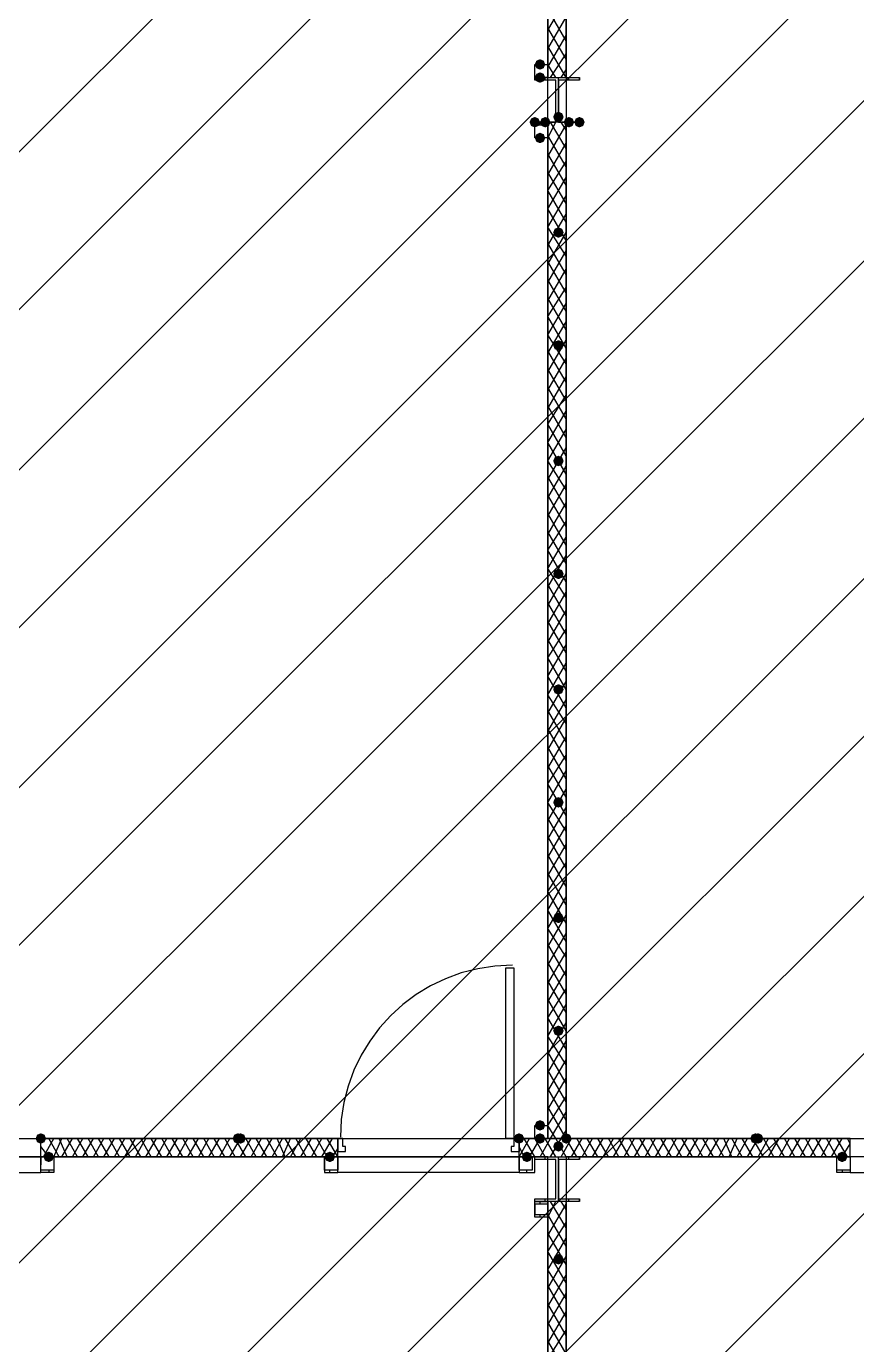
# Model space of a CAD drawing. Header units: millimetres. Extents: x 0 to 420, y 0 to 297.
# Drawn here: x 213.42 to 226.8, y 197.29 to 218.55 of the extents above; entities that cross this region are included whole.
import ezdxf

# ---------------------------------------------------------------- set-up
doc = ezdxf.new("R2010")
doc.units = ezdxf.units.MM
doc.layers.get('0').update_dxf_attribs({"linetype": 'CONTINUOUS'})

msp = doc.modelspace()

# ---------------------------------------------------------------- hatches: boundary and pattern name
at = {"true_color": 0x000007}
for points in [[(221.784333, 217.932), (221.759462, 217.872204), (221.699667, 217.847333), (221.639871, 217.872204), (221.615, 217.932), (221.639871, 217.991796), (221.699667, 218.016667), (221.759462, 217.991796)], [(221.784333, 217.720333), (221.759462, 217.660537), (221.699667, 217.635667), (221.639871, 217.660537), (221.615, 217.720333), (221.639871, 217.780129), (221.699667, 217.805), (221.759462, 217.780129)], [(221.699667, 217.000667), (221.674796, 216.940871), (221.615, 216.916), (221.555204, 216.940871), (221.530333, 217.000667), (221.555204, 217.060462), (221.615, 217.085333), (221.674796, 217.060463)], [(221.869, 217.000667), (221.844129, 216.940871), (221.784333, 216.916), (221.724538, 216.940871), (221.699667, 217.000667), (221.724537, 217.060462), (221.784333, 217.085333), (221.844129, 217.060463)], [(222.080667, 217.085333), (222.055796, 217.025537), (221.996, 217.000667), (221.936204, 217.025537), (221.911333, 217.085333), (221.936204, 217.145129), (221.996, 217.17), (222.055796, 217.145129)], [(222.25, 217.000667), (222.225129, 216.940871), (222.165333, 216.916), (222.105538, 216.940871), (222.080667, 217.000667), (222.105537, 217.060462), (222.165333, 217.085333), (222.225129, 217.060463)], [(222.419333, 217.000667), (222.394463, 216.940871), (222.334667, 216.916), (222.274871, 216.940871), (222.25, 217.000667), (222.274871, 217.060462), (222.334667, 217.085333), (222.394462, 217.060463)], [(221.784333, 216.746667), (221.759462, 216.686871), (221.699667, 216.662), (221.639871, 216.686871), (221.615, 216.746667), (221.639871, 216.806462), (221.699667, 216.831333), (221.759462, 216.806463)], [(222.080667, 215.222667), (222.055796, 215.162871), (221.996, 215.138), (221.936204, 215.162871), (221.911333, 215.222667), (221.936204, 215.282462), (221.996, 215.307333), (222.055796, 215.282463)], [(222.080667, 213.402333), (222.055796, 213.342537), (221.996, 213.317667), (221.936204, 213.342537), (221.911333, 213.402333), (221.936204, 213.462129), (221.996, 213.487), (222.055796, 213.462129)], [(222.080667, 211.539667), (222.055796, 211.479871), (221.996, 211.455), (221.936204, 211.479871), (221.911333, 211.539667), (221.936204, 211.599462), (221.996, 211.624333), (222.055796, 211.599463)], [(222.080667, 209.719333), (222.055796, 209.659538), (221.996, 209.634667), (221.936204, 209.659538), (221.911333, 209.719333), (221.936204, 209.779129), (221.996, 209.804), (222.055796, 209.779129)], [(222.080667, 207.856667), (222.055796, 207.796871), (221.996, 207.772), (221.936204, 207.796871), (221.911333, 207.856667), (221.936204, 207.916462), (221.996, 207.941333), (222.055796, 207.916463)], [(222.080667, 206.036333), (222.055796, 205.976537), (221.996, 205.951667), (221.936204, 205.976537), (221.911333, 206.036333), (221.936204, 206.096129), (221.996, 206.121), (222.055796, 206.096129)], [(222.080667, 204.173667), (222.055796, 204.113871), (221.996, 204.089), (221.936204, 204.113871), (221.911333, 204.173667), (221.936204, 204.233462), (221.996, 204.258333), (222.055796, 204.233463)], [(222.080667, 202.353333), (222.055796, 202.293537), (221.996, 202.268667), (221.936204, 202.293537), (221.911333, 202.353333), (221.936204, 202.413129), (221.996, 202.438), (222.055796, 202.413129)], [(221.784333, 200.829333), (221.759462, 200.769537), (221.699667, 200.744667), (221.639871, 200.769537), (221.615, 200.829333), (221.639871, 200.889129), (221.699667, 200.914), (221.759462, 200.889129)], [(221.784333, 200.617667), (221.759462, 200.557871), (221.699667, 200.533), (221.639871, 200.557871), (221.615, 200.617667), (221.639871, 200.677462), (221.699667, 200.702333), (221.759462, 200.677463)], [(213.868, 200.321333), (213.843129, 200.261537), (213.783333, 200.236667), (213.723537, 200.261537), (213.698667, 200.321333), (213.723537, 200.381129), (213.783333, 200.406), (213.843129, 200.381129)], [(218.397667, 200.321333), (218.372796, 200.261537), (218.313, 200.236667), (218.253204, 200.261537), (218.228333, 200.321333), (218.253204, 200.381129), (218.313, 200.406), (218.372796, 200.381129)], [(221.572667, 200.321333), (221.547796, 200.261537), (221.488, 200.236667), (221.428204, 200.261537), (221.403333, 200.321333), (221.428204, 200.381129), (221.488, 200.406), (221.547796, 200.381129)], [(222.080667, 200.490667), (222.055796, 200.430871), (221.996, 200.406), (221.936204, 200.430871), (221.911333, 200.490667), (221.936204, 200.550462), (221.996, 200.575333), (222.055796, 200.550463)], [(226.652667, 200.321333), (226.627796, 200.261537), (226.568, 200.236667), (226.508204, 200.261537), (226.483333, 200.321333), (226.508204, 200.381129), (226.568, 200.406), (226.627796, 200.381129)], [(222.080667, 198.670333), (222.055796, 198.610537), (221.996, 198.585667), (221.936204, 198.610537), (221.911333, 198.670333), (221.936204, 198.730129), (221.996, 198.755), (222.055796, 198.730129)]]:
    msp.add_hatch(color=0, dxfattribs=at).paths.add_polyline_path(points, flags=0)
at = {"true_color": 0x0000fe}
for points in [[(213.741, 200.617667), (213.716129, 200.557871), (213.656333, 200.533), (213.596538, 200.557871), (213.571667, 200.617667), (213.596537, 200.677462), (213.656333, 200.702333), (213.716129, 200.677463)], [(213.741, 200.617667), (213.716129, 200.557871), (213.656333, 200.533), (213.596538, 200.557871), (213.571667, 200.617667), (213.596537, 200.677462), (213.656333, 200.702333), (213.716129, 200.677463)], [(216.916, 200.617667), (216.891129, 200.557871), (216.831333, 200.533), (216.771538, 200.557871), (216.746667, 200.617667), (216.771537, 200.677462), (216.831333, 200.702333), (216.891129, 200.677463)], [(216.958333, 200.617667), (216.933462, 200.557871), (216.873667, 200.533), (216.813871, 200.557871), (216.789, 200.617667), (216.813871, 200.677462), (216.873667, 200.702333), (216.933462, 200.677463)], [(221.445667, 200.617667), (221.420796, 200.557871), (221.361, 200.533), (221.301204, 200.557871), (221.276333, 200.617667), (221.301204, 200.677462), (221.361, 200.702333), (221.420796, 200.677463)], [(222.207667, 200.617667), (222.182796, 200.557871), (222.123, 200.533), (222.063204, 200.557871), (222.038333, 200.617667), (222.063204, 200.677462), (222.123, 200.702333), (222.182796, 200.677463)], [(222.207667, 200.617667), (222.182796, 200.557871), (222.123, 200.533), (222.063204, 200.557871), (222.038333, 200.617667), (222.063204, 200.677462), (222.123, 200.702333), (222.182796, 200.677463)], [(222.207667, 200.617667), (222.182796, 200.557871), (222.123, 200.533), (222.063204, 200.557871), (222.038333, 200.617667), (222.063204, 200.677462), (222.123, 200.702333), (222.182796, 200.677463)], [(225.255667, 200.617667), (225.230796, 200.557871), (225.171, 200.533), (225.111204, 200.557871), (225.086333, 200.617667), (225.111204, 200.677462), (225.171, 200.702333), (225.230796, 200.677463)], [(225.298, 200.617667), (225.273129, 200.557871), (225.213333, 200.533), (225.153538, 200.557871), (225.128667, 200.617667), (225.153537, 200.677462), (225.213333, 200.702333), (225.273129, 200.677463)]]:
    msp.add_hatch(color=0, dxfattribs=at).paths.add_polyline_path(points, flags=0)
at = {"true_color": 0x000007}
h = msp.add_hatch(color=0, dxfattribs=at)
h.paths.add_polyline_path([(213.656333, 200.617667), (218.44, 200.617667)], flags=0)
h.paths.add_polyline_path([(218.44, 200.617667), (213.656333, 200.617667)], flags=0)
h = msp.add_hatch(color=0, dxfattribs=at)
h.paths.add_polyline_path([(221.361, 200.617667), (222.123, 200.617667)], flags=0)
h.paths.add_polyline_path([(222.123, 200.617667), (221.361, 200.617667)], flags=0)
h = msp.add_hatch(color=0, dxfattribs=at)
h.paths.add_polyline_path([(222.123, 200.617667), (226.695, 200.617667)], flags=0)
h.paths.add_polyline_path([(226.695, 200.617667), (222.123, 200.617667)], flags=0)

# ---------------------------------------------------------------- linework, layer by layer
at = {"color": 0, "true_color": 0x000005}
for points in [[(185.928001, 189.145333), (231.859667, 235.076999)], [(188.468001, 189.145333), (234.399667, 235.076999)], [(191.050334, 189.145333), (236.982001, 235.076999)], [(193.590334, 189.145333), (239.522001, 235.076999)], [(196.172668, 189.145333), (239.733667, 232.706332)], [(198.712668, 189.145333), (239.733667, 230.166332)], [(201.295001, 189.145333), (239.733667, 227.583999)], [(203.835001, 189.145333), (239.733667, 225.043999)], [(206.417334, 189.145333), (239.733667, 222.461666)], [(208.957334, 189.145333), (239.733667, 219.921666)], [(211.539668, 189.145333), (239.733667, 217.339332)], [(214.079667, 189.145333), (239.733667, 214.799332)], [(216.662001, 189.145333), (239.733667, 212.216999)]]:
    msp.add_lwpolyline(points, dxfattribs=at)
at = {"color": 0, "true_color": 0x000007}
for points in [[(221.826667, 235.077), (204.724, 235.077), (204.724, 200.617667), (221.826667, 200.617667)], [(222.123, 235.077), (222.123, 200.617667), (239.225667, 200.617667), (239.225667, 235.077)], [(222.123, 217.720333), (222.123, 234.357333), (221.826667, 234.357333), (221.826667, 217.720333)], [(221.826667, 217.720333), (221.615, 217.720333), (221.615, 217.932), (221.826667, 217.932), (221.826667, 217.720333), (221.615, 217.720333), (221.615, 217.932), (221.826667, 217.932)], [(222.334667, 217.000667), (221.615, 217.000667), (221.953667, 217.000667), (221.953667, 217.678), (221.615, 217.678), (221.615, 217.720333), (222.334667, 217.720333), (222.334667, 217.678), (221.996, 217.678), (221.996, 217.000667)], [(221.826667, 216.746667), (221.615, 216.746667), (221.615, 216.958333), (221.826667, 216.958333), (221.826667, 216.746667), (221.615, 216.746667), (221.615, 217.000667), (221.826667, 217.000667)], [(221.276333, 203.369333), (221.276333, 200.617667), (221.149333, 200.617667), (221.149333, 203.369333)], [(221.826667, 200.617667), (221.615, 200.617667), (221.615, 200.829333), (221.826667, 200.829333), (221.826667, 200.617667), (221.615, 200.617667), (221.615, 200.829333), (221.826667, 200.829333)], [(213.656333, 200.617667), (218.44, 200.617667)], [(218.44, 200.617667), (213.656333, 200.617667)], [(218.44, 200.617667), (213.656333, 200.617667), (218.44, 200.617667), (213.656333, 200.617667)], [(218.567, 200.406), (218.567, 200.490667), (218.524667, 200.490667), (218.524667, 200.617667), (218.44, 200.617667), (218.44, 200.406)], [(218.44, 200.617667), (218.44, 200.406)], [(221.361, 200.406), (221.361, 200.617667), (221.276333, 200.617667), (221.276333, 200.490667), (221.234, 200.490667), (221.234, 200.406)], [(221.361, 200.617667), (222.123, 200.617667)], [(222.123, 200.617667), (221.361, 200.617667)], [(221.361, 200.617667), (221.361, 200.406)], [(221.361, 200.617667), (222.123, 200.617667)], [(221.361, 200.617667), (222.123, 200.617667)], [(222.123, 200.617667), (226.695, 200.617667)], [(226.695, 200.617667), (222.123, 200.617667)], [(226.695, 200.617667), (222.123, 200.617667), (226.695, 200.617667), (222.123, 200.617667)], [(221.826667, 200.321333), (204.724, 200.321333), (204.724, 189.145333), (221.826667, 189.145333)], [(218.228333, 200.067333), (218.44, 200.067333), (218.44, 200.321333), (218.228333, 200.321333)], [(218.228333, 200.109667), (218.228333, 200.321333), (218.44, 200.321333), (218.44, 200.109667)], [(221.361, 200.067333), (221.615, 200.067333), (221.615, 200.321333), (221.361, 200.321333)], [(221.361, 200.109667), (221.361, 200.321333), (221.572667, 200.321333), (221.572667, 200.109667)], [(222.334667, 199.601667), (221.615, 199.601667), (221.615, 199.644), (221.953667, 199.644), (221.953667, 200.279), (221.615, 200.279), (221.615, 200.321333), (222.334667, 200.321333), (222.334667, 200.279), (221.996, 200.279), (221.996, 199.644), (222.334667, 199.644)], [(222.123, 189.145333), (239.733667, 189.145333), (239.733667, 200.321333), (222.123, 200.321333)], [(226.483333, 200.321333), (226.695, 200.321333), (226.695, 200.109667), (226.483333, 200.109667), (226.483333, 200.321333), (226.695, 200.321333), (226.695, 200.067333), (226.483333, 200.067333)], [(221.826667, 199.347667), (221.615, 199.347667), (221.615, 199.601667), (221.826667, 199.601667)], [(221.826667, 199.39), (221.826667, 199.559333), (221.615, 199.559333), (221.615, 199.39)]]:
    msp.add_lwpolyline(points, close=True, dxfattribs=at)
for points in [[(221.826667, 218.482333), (222.123, 218.990333)], [(222.123, 218.313), (221.826667, 218.821)], [(221.826667, 218.186), (222.123, 218.694)], [(222.123, 218.016667), (221.826667, 218.524667)], [(221.826667, 217.889667), (222.123, 218.397667)], [(222.123, 217.720333), (221.826667, 218.228333)], [(221.869, 217.720333), (222.123, 218.101333)], [(221.953667, 217.720333), (221.826667, 217.932)], [(222.038333, 217.720333), (222.123, 217.847333)], [(221.615, 217.678), (221.615, 217.720333)], [(221.784333, 217.678), (221.784333, 217.720333)], [(221.996, 217.000667), (221.996, 217.720333)], [(222.165333, 217.678), (222.165333, 217.720333)], [(222.334667, 217.678), (222.334667, 217.720333)], [(221.699667, 216.958333), (221.699667, 217.000667)], [(221.826667, 216.746667), (221.953667, 217.000667)], [(222.123, 200.617667), (222.123, 217.000667), (221.826667, 217.000667), (221.826667, 200.617667)], [(222.123, 216.577333), (221.869, 217.000667)], [(222.123, 216.873667), (222.038333, 217.000667)], [(221.826667, 216.450333), (222.123, 216.958333)], [(222.123, 216.281), (221.826667, 216.789)], [(221.826667, 216.154), (222.123, 216.662)], [(222.123, 215.984667), (221.826667, 216.492667)], [(221.826667, 215.9), (222.123, 216.365667)], [(222.123, 215.688333), (221.826667, 216.196333)], [(221.826667, 215.603667), (222.123, 216.111667)], [(222.123, 215.392), (221.826667, 215.9)], [(221.826667, 215.307333), (222.123, 215.815333)], [(222.123, 215.095667), (221.826667, 215.603667)], [(221.826667, 215.011), (222.123, 215.519)], [(222.123, 214.841667), (221.826667, 215.307333)], [(221.826667, 214.714667), (222.123, 215.222667)], [(222.123, 214.545333), (221.826667, 215.053333)], [(221.826667, 214.418333), (222.123, 214.926333)], [(222.123, 214.249), (221.826667, 214.757)], [(221.826667, 214.122), (222.123, 214.63)], [(222.123, 213.952667), (221.826667, 214.460667)], [(221.826667, 213.868), (222.123, 214.333667)], [(222.123, 213.656333), (221.826667, 214.164333)], [(221.826667, 213.571667), (222.123, 214.079667)], [(222.123, 213.36), (221.826667, 213.868)], [(221.826667, 213.275333), (222.123, 213.783333)], [(222.123, 213.106), (221.826667, 213.571667)], [(221.826667, 212.979), (222.123, 213.487)], [(222.123, 212.809667), (221.826667, 213.317667)], [(221.826667, 212.682667), (222.123, 213.190667)], [(222.123, 212.513333), (221.826667, 213.021333)], [(221.826667, 212.386333), (222.123, 212.894333)], [(222.123, 212.217), (221.826667, 212.725)], [(221.826667, 212.132333), (222.123, 212.598)], [(222.123, 211.920667), (221.826667, 212.428667)], [(221.826667, 211.836), (222.123, 212.344)], [(222.123, 211.624333), (221.826667, 212.132333)], [(221.826667, 211.539667), (222.123, 212.047667)], [(222.123, 211.328), (221.826667, 211.836)], [(221.826667, 211.243333), (222.123, 211.751333)], [(222.123, 211.074), (221.826667, 211.539667)], [(221.826667, 210.947), (222.123, 211.455)], [(222.123, 210.777667), (221.826667, 211.285667)], [(221.826667, 210.650667), (222.123, 211.158667)], [(222.123, 210.481333), (221.826667, 210.989333)], [(221.826667, 210.354333), (222.123, 210.862333)], [(222.123, 210.185), (221.826667, 210.693)], [(221.826667, 210.100333), (222.123, 210.566)], [(222.123, 209.888667), (221.826667, 210.396667)], [(221.826667, 209.804), (222.123, 210.312)], [(222.123, 209.592333), (221.826667, 210.100333)], [(221.826667, 209.507667), (222.123, 210.015667)], [(222.123, 209.338333), (221.826667, 209.804)], [(221.826667, 209.211333), (222.123, 209.719333)], [(222.123, 209.042), (221.826667, 209.55)], [(221.826667, 208.915), (222.123, 209.423)], [(222.123, 208.745667), (221.826667, 209.253667)], [(221.826667, 208.618667), (222.123, 209.126667)], [(222.123, 208.449333), (221.826667, 208.957333)], [(221.826667, 208.364667), (222.123, 208.830333)], [(222.123, 208.153), (221.826667, 208.661)], [(221.826667, 208.068333), (222.123, 208.576333)], [(222.123, 207.856667), (221.826667, 208.364667)], [(221.826667, 207.772), (222.123, 208.28)], [(222.123, 207.560333), (221.826667, 208.068333)], [(221.826667, 207.475667), (222.123, 207.983667)], [(222.123, 207.306333), (221.826667, 207.772)], [(221.826667, 207.179333), (222.123, 207.687333)], [(222.123, 207.01), (221.826667, 207.518)], [(221.826667, 206.883), (222.123, 207.391)], [(222.123, 206.713667), (221.826667, 207.221667)], [(221.826667, 206.586667), (222.123, 207.094667)], [(222.123, 206.417333), (221.826667, 206.925333)], [(221.826667, 206.332667), (222.123, 206.798333)], [(222.123, 206.121), (221.826667, 206.629)], [(221.826667, 206.036333), (222.123, 206.544333)], [(222.123, 205.824667), (221.826667, 206.332667)], [(221.826667, 205.74), (222.123, 206.248)], [(222.123, 205.570667), (221.826667, 206.036333)], [(221.826667, 205.443667), (222.123, 205.951667)], [(222.123, 205.274333), (221.826667, 205.782333)], [(221.826667, 205.147333), (222.123, 205.655333)], [(222.123, 204.978), (221.826667, 205.486)], [(221.826667, 204.851), (222.123, 205.359)], [(222.123, 204.681667), (221.826667, 205.189667)], [(221.826667, 204.597), (222.123, 205.062667)], [(222.123, 204.385333), (221.826667, 204.893333)], [(221.826667, 204.300667), (222.123, 204.808667)], [(222.123, 204.089), (221.826667, 204.597)], [(221.826667, 204.004333), (222.123, 204.512333)], [(222.123, 203.792667), (221.826667, 204.300667)], [(221.826667, 203.708), (222.123, 204.216)], [(222.123, 203.538667), (221.826667, 204.004333)], [(221.826667, 203.411667), (222.123, 203.919667)], [(222.123, 203.242333), (221.826667, 203.750333)], [(221.826667, 203.115333), (222.123, 203.623333)], [(221.255167, 203.411667), (220.971658, 203.397351), (220.69634, 203.355333), (220.430605, 203.287007), (220.175849, 203.193766), (219.933463, 203.077004), (219.704843, 202.938114), (219.491381, 202.778491), (219.294472, 202.599528), (219.115509, 202.402619), (218.955886, 202.189157), (218.816996, 201.960537), (218.700234, 201.718151), (218.606993, 201.463395), (218.538667, 201.19766), (218.496649, 200.922342), (218.482333, 200.638833)], [(222.123, 202.946), (221.826667, 203.454)], [(221.826667, 202.819), (222.123, 203.327)], [(222.123, 202.649667), (221.826667, 203.157667)], [(221.826667, 202.565), (222.123, 203.030667)], [(222.123, 202.353333), (221.826667, 202.861333)], [(221.826667, 202.268667), (222.123, 202.776667)], [(222.123, 202.057), (221.826667, 202.565)], [(221.826667, 201.972333), (222.123, 202.480333)], [(222.123, 201.803), (221.826667, 202.268667)], [(221.826667, 201.676), (222.123, 202.184)], [(222.123, 201.506667), (221.826667, 202.014667)], [(221.826667, 201.379667), (222.123, 201.887667)], [(222.123, 201.210333), (221.826667, 201.718333)], [(221.826667, 201.083333), (222.123, 201.591333)], [(222.123, 200.914), (221.826667, 201.422)], [(221.826667, 200.829333), (222.123, 201.295)], [(222.123, 200.617667), (221.826667, 201.125667)], [(221.869, 200.617667), (222.123, 201.041)], [(221.953667, 200.617667), (221.826667, 200.829333)], [(213.656333, 200.575333), (213.698667, 200.617667)], [(218.44, 200.617667), (213.656333, 200.617667), (218.44, 200.617667), (213.656333, 200.617667)], [(213.656333, 200.321333), (213.656333, 200.617667)], [(213.656333, 200.321333), (213.656333, 200.617667)], [(218.44, 200.617667), (213.656333, 200.617667)], [(213.698667, 200.321333), (213.868, 200.617667)], [(213.952667, 200.321333), (213.783333, 200.617667)], [(213.868, 200.321333), (213.995, 200.617667)], [(214.079667, 200.321333), (213.952667, 200.617667)], [(213.995, 200.321333), (214.164333, 200.617667)], [(214.249, 200.321333), (214.079667, 200.617667)], [(214.164333, 200.321333), (214.333667, 200.617667)], [(214.418333, 200.321333), (214.249, 200.617667)], [(214.333667, 200.321333), (214.503, 200.617667)], [(214.587667, 200.321333), (214.418333, 200.617667)], [(214.503, 200.321333), (214.672333, 200.617667)], [(214.757, 200.321333), (214.587667, 200.617667)], [(214.672333, 200.321333), (214.841667, 200.617667)], [(214.926333, 200.321333), (214.757, 200.617667)], [(214.841667, 200.321333), (215.011, 200.617667)], [(215.095667, 200.321333), (214.926333, 200.617667)], [(215.011, 200.321333), (215.180333, 200.617667)], [(215.265, 200.321333), (215.095667, 200.617667)], [(215.180333, 200.321333), (215.349667, 200.617667)], [(215.434333, 200.321333), (215.265, 200.617667)], [(215.349667, 200.321333), (215.519, 200.617667)], [(215.603667, 200.321333), (215.434333, 200.617667)], [(215.519, 200.321333), (215.688333, 200.617667)], [(215.773, 200.321333), (215.603667, 200.617667)], [(215.688333, 200.321333), (215.857667, 200.617667)], [(215.942333, 200.321333), (215.773, 200.617667)], [(215.857667, 200.321333), (216.027, 200.617667)], [(216.111667, 200.321333), (215.942333, 200.617667)], [(216.027, 200.321333), (216.196333, 200.617667)], [(216.281, 200.321333), (216.111667, 200.617667)], [(216.196333, 200.321333), (216.365667, 200.617667)], [(216.450333, 200.321333), (216.281, 200.617667)], [(216.365667, 200.321333), (216.535, 200.617667)], [(216.619667, 200.321333), (216.450333, 200.617667)], [(216.535, 200.321333), (216.704333, 200.617667)], [(216.789, 200.321333), (216.619667, 200.617667)], [(216.704333, 200.321333), (216.873667, 200.617667)], [(216.958333, 200.321333), (216.789, 200.617667)], [(216.873667, 200.321333), (217.043, 200.617667)], [(217.127667, 200.321333), (216.958333, 200.617667)], [(217.043, 200.321333), (217.212333, 200.617667)], [(217.297, 200.321333), (217.127667, 200.617667)], [(217.212333, 200.321333), (217.381667, 200.617667)], [(217.466333, 200.321333), (217.297, 200.617667)], [(217.381667, 200.321333), (217.551, 200.617667)], [(217.593333, 200.321333), (217.466333, 200.617667)], [(217.551, 200.321333), (217.678, 200.617667)], [(217.762667, 200.321333), (217.593333, 200.617667)], [(217.678, 200.321333), (217.847333, 200.617667)], [(217.932, 200.321333), (217.762667, 200.617667)], [(217.847333, 200.321333), (218.016667, 200.617667)], [(218.101333, 200.321333), (217.932, 200.617667)], [(218.016667, 200.321333), (218.186, 200.617667)], [(218.270667, 200.321333), (218.101333, 200.617667)], [(218.186, 200.321333), (218.355333, 200.617667)], [(218.44, 200.321333), (218.270667, 200.617667)], [(218.44, 200.321333), (218.44, 200.406), (218.44, 200.617667)], [(221.361, 200.575333), (221.361, 200.617667)], [(221.361, 200.321333), (221.530333, 200.617667)], [(221.361, 200.617667), (222.123, 200.617667), (221.361, 200.617667), (222.123, 200.617667)], [(221.361, 200.321333), (221.361, 200.406), (221.361, 200.617667)], [(221.826667, 200.617667), (221.361, 200.617667)], [(221.615, 200.321333), (221.445667, 200.617667)], [(221.530333, 200.321333), (221.699667, 200.617667)], [(221.784333, 200.321333), (221.615, 200.617667)], [(221.699667, 200.321333), (221.869, 200.617667)], [(221.953667, 200.321333), (221.784333, 200.617667)], [(221.869, 200.321333), (222.038333, 200.617667)], [(222.123, 200.321333), (221.953667, 200.617667)], [(222.038333, 200.617667), (222.123, 200.744667)], [(222.038333, 200.321333), (222.207667, 200.617667)], [(222.292333, 200.321333), (222.123, 200.617667)], [(226.695, 200.617667), (222.123, 200.617667), (226.695, 200.617667), (222.123, 200.617667)], [(226.695, 200.617667), (222.123, 200.617667)], [(222.207667, 200.321333), (222.377, 200.617667)], [(222.461667, 200.321333), (222.292333, 200.617667)], [(222.377, 200.321333), (222.546333, 200.617667)], [(222.631, 200.321333), (222.461667, 200.617667)], [(222.546333, 200.321333), (222.715667, 200.617667)], [(222.800333, 200.321333), (222.631, 200.617667)], [(222.715667, 200.321333), (222.885, 200.617667)], [(222.969667, 200.321333), (222.800333, 200.617667)], [(222.885, 200.321333), (223.054333, 200.617667)], [(223.139, 200.321333), (222.969667, 200.617667)], [(223.054333, 200.321333), (223.223667, 200.617667)], [(223.308333, 200.321333), (223.139, 200.617667)], [(223.223667, 200.321333), (223.393, 200.617667)], [(223.477667, 200.321333), (223.308333, 200.617667)], [(223.393, 200.321333), (223.562333, 200.617667)], [(223.647, 200.321333), (223.477667, 200.617667)], [(223.562333, 200.321333), (223.731667, 200.617667)], [(223.816333, 200.321333), (223.647, 200.617667)], [(223.731667, 200.321333), (223.901, 200.617667)], [(223.985667, 200.321333), (223.816333, 200.617667)], [(223.901, 200.321333), (224.070333, 200.617667)], [(224.155, 200.321333), (223.985667, 200.617667)], [(224.070333, 200.321333), (224.239667, 200.617667)], [(224.324333, 200.321333), (224.155, 200.617667)], [(224.239667, 200.321333), (224.409, 200.617667)], [(224.493667, 200.321333), (224.324333, 200.617667)], [(224.409, 200.321333), (224.578333, 200.617667)], [(224.663, 200.321333), (224.493667, 200.617667)], [(224.578333, 200.321333), (224.747667, 200.617667)], [(224.79, 200.321333), (224.663, 200.617667)], [(224.747667, 200.321333), (224.874667, 200.617667)], [(224.959333, 200.321333), (224.79, 200.617667)], [(224.874667, 200.321333), (225.044, 200.617667)], [(225.128667, 200.321333), (224.959333, 200.617667)], [(225.044, 200.321333), (225.213333, 200.617667)], [(225.298, 200.321333), (225.128667, 200.617667)], [(225.213333, 200.321333), (225.382667, 200.617667)], [(225.467333, 200.321333), (225.298, 200.617667)], [(225.382667, 200.321333), (225.552, 200.617667)], [(225.636667, 200.321333), (225.467333, 200.617667)], [(225.552, 200.321333), (225.721333, 200.617667)], [(225.806, 200.321333), (225.636667, 200.617667)], [(225.721333, 200.321333), (225.890667, 200.617667)], [(225.975333, 200.321333), (225.806, 200.617667)], [(225.890667, 200.321333), (226.06, 200.617667)], [(226.144667, 200.321333), (225.975333, 200.617667)], [(226.06, 200.321333), (226.229333, 200.617667)], [(226.314, 200.321333), (226.144667, 200.617667)], [(226.229333, 200.321333), (226.398667, 200.617667)], [(226.483333, 200.321333), (226.314, 200.617667)], [(226.398667, 200.321333), (226.568, 200.617667)], [(226.652667, 200.321333), (226.483333, 200.617667)], [(226.695, 200.533), (226.652667, 200.617667)], [(226.695, 200.321333), (226.695, 200.617667)], [(226.695, 200.321333), (226.695, 200.617667)], [(213.783333, 200.321333), (213.656333, 200.490667)], [(218.355333, 200.321333), (218.44, 200.448333)], [(218.44, 200.321333), (218.44, 200.406)], [(221.445667, 200.321333), (221.361, 200.490667)], [(221.361, 200.321333), (221.361, 200.406)], [(226.568, 200.321333), (226.695, 200.533)], [(211.497333, 200.321333), (213.656333, 200.321333), (213.868, 200.321333), (213.868, 200.109667), (213.656333, 200.109667), (213.656333, 200.321333), (213.868, 200.321333), (213.868, 200.067333), (213.656333, 200.067333), (213.656333, 200.321333), (213.656333, 200.194333)], [(211.497333, 200.067333), (213.656333, 200.067333), (213.656333, 200.194333)], [(213.656333, 200.321333), (218.44, 200.321333)], [(218.44, 200.194333), (218.44, 200.321333), (219.921667, 200.321333)], [(219.921667, 200.067333), (218.44, 200.067333), (218.44, 200.194333)], [(219.921667, 200.321333), (221.361, 200.321333), (221.361, 200.194333)], [(221.361, 200.194333), (221.361, 200.067333), (219.921667, 200.067333)], [(221.361, 200.321333), (226.695, 200.321333)], [(221.615, 200.279), (221.615, 200.321333)], [(221.784333, 200.279), (221.784333, 200.321333)], [(221.996, 199.601667), (221.996, 200.321333)], [(222.165333, 200.279), (222.165333, 200.321333)], [(222.334667, 200.279), (222.334667, 200.321333)], [(228.854, 200.321333), (226.695, 200.321333), (226.695, 200.194333)], [(226.695, 200.194333), (226.695, 200.067333), (228.854, 200.067333)], [(213.783333, 200.109667), (213.783333, 200.067333)], [(218.313, 200.067333), (218.313, 200.109667)], [(221.488, 200.067333), (221.488, 200.109667)], [(226.568, 200.109667), (226.568, 200.067333)], [(221.615, 199.601667), (221.615, 199.644)], [(221.699667, 199.559333), (221.699667, 199.601667)], [(221.784333, 199.601667), (221.784333, 199.644)], [(221.826667, 199.347667), (221.953667, 199.601667)], [(222.123, 189.145333), (222.123, 199.601667), (221.826667, 199.601667), (221.826667, 189.145333)], [(221.826667, 199.051333), (222.123, 199.559333)], [(222.123, 199.178333), (221.869, 199.601667)], [(222.123, 199.474667), (222.038333, 199.601667)], [(222.165333, 199.601667), (222.165333, 199.644)], [(222.334667, 199.601667), (222.334667, 199.644)], [(221.699667, 199.347667), (221.699667, 199.39)], [(222.123, 198.882), (221.826667, 199.39)], [(221.826667, 198.797333), (222.123, 199.263)], [(222.123, 198.585667), (221.826667, 199.093667)], [(221.826667, 198.501), (222.123, 199.009)], [(222.123, 198.289333), (221.826667, 198.797333)], [(221.826667, 198.204667), (222.123, 198.712667)], [(222.123, 198.035333), (221.826667, 198.501)], [(221.826667, 197.908333), (222.123, 198.416333)], [(222.123, 197.739), (221.826667, 198.247)], [(221.826667, 197.612), (222.123, 198.12)], [(222.123, 197.442667), (221.826667, 197.950667)], [(221.826667, 197.315667), (222.123, 197.823667)], [(222.123, 197.146333), (221.826667, 197.654333)], [(221.826667, 197.061667), (222.123, 197.527333)], [(222.123, 196.85), (221.826667, 197.358)]]:
    msp.add_lwpolyline(points, dxfattribs=at)

doc.saveas('drawing.dxf')
